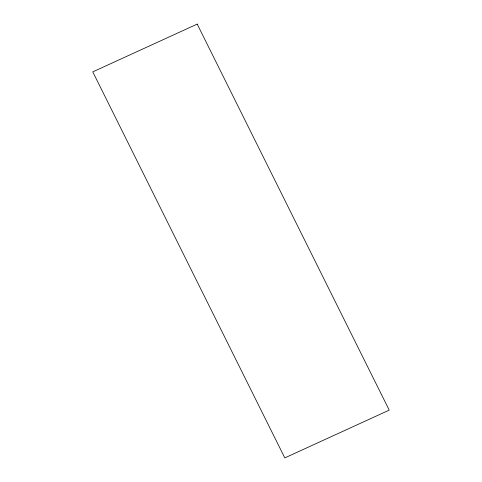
<?xml version="1.0" encoding="UTF-8"?>
<svg xmlns="http://www.w3.org/2000/svg" width="482" height="482" viewBox="0 0 482 482"><rect width="100%" height="100%" fill="white"/><g stroke="black" fill="none" stroke-linecap="round" stroke-linejoin="round"><path stroke-width="0.72" d="M197.198 24.1L92.779 71.878L284.802 457.9L389.221 410.122L197.198 24.1"/></g></svg>
